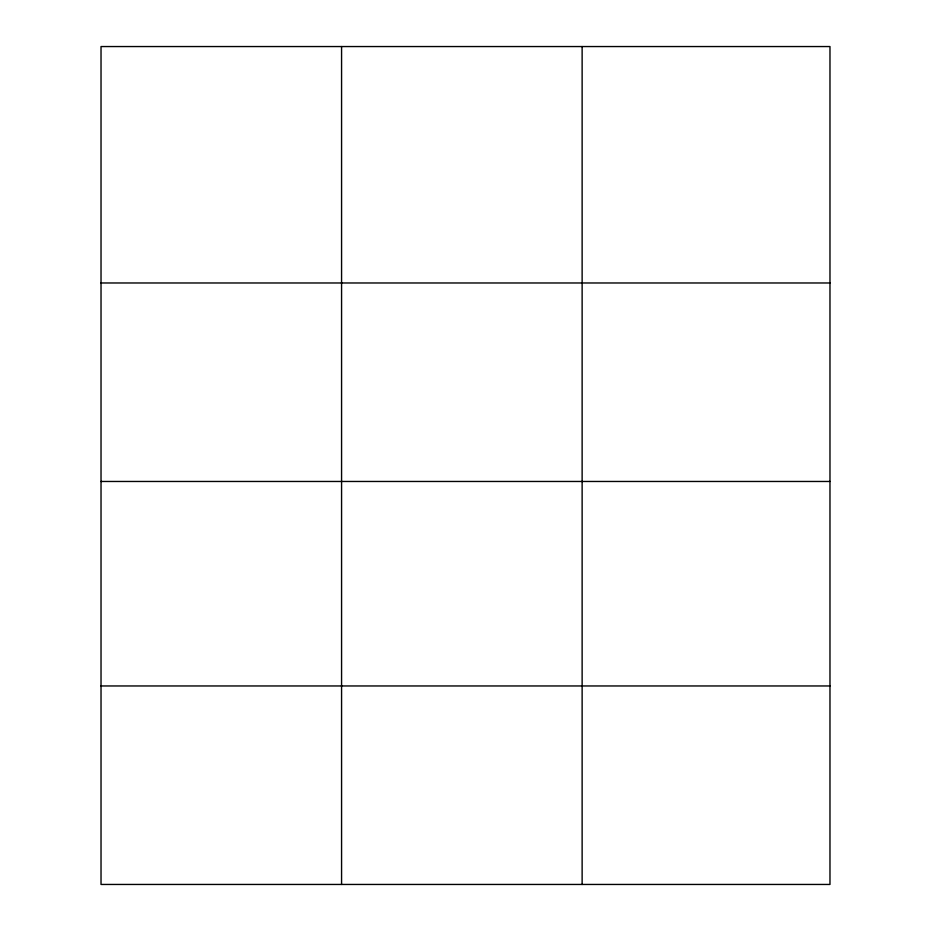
<?xml version="1.0" encoding="UTF-8"?>
<svg xmlns="http://www.w3.org/2000/svg" width="931" height="931" viewBox="0 0 931 931"><rect width="100%" height="100%" fill="white"/><g stroke="black" fill="none" stroke-linecap="round" stroke-linejoin="round"><path stroke-width="1.4" d="M829.975 481.467L829.975 46.55L101.025 46.55L101.025 884.45L829.975 884.45L829.975 481.467L101.025 481.467M101.025 282.977L829.975 282.977M101.025 685.961L829.975 685.961M582.131 46.55L582.131 884.45M341.572 46.55L341.572 884.45"/></g></svg>
